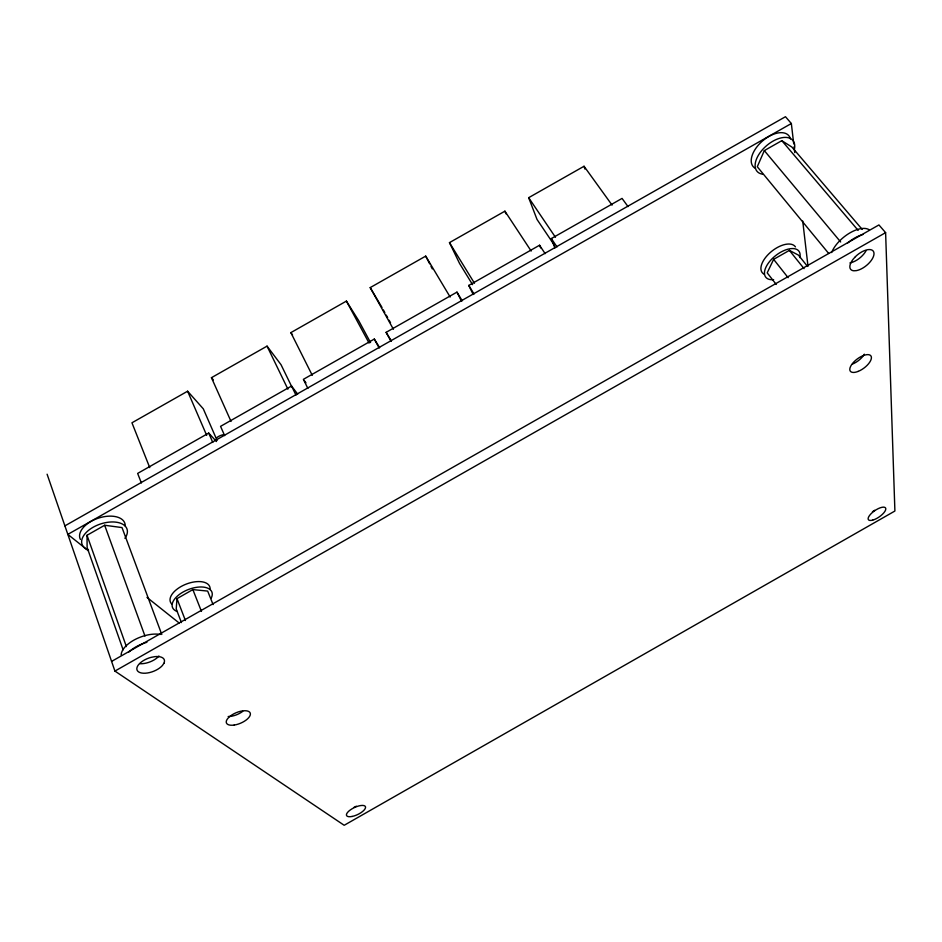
<?xml version="1.0" encoding="UTF-8"?>
<svg xmlns="http://www.w3.org/2000/svg" width="942" height="942" viewBox="0 0 942 942"><rect width="100%" height="100%" fill="white"/><g stroke="black" fill="none" stroke-linecap="round" stroke-linejoin="round"><path stroke-width="1.41" d="M213.08 604.576L207.676 591.081L192.863 589.598L176.99 598.629L176.225 608.956L181.441 622.58M862.224 229.436L791.916 147.07L781.813 140.664L764.315 150.602L757.286 166.734L828.701 253.469M807.541 266.433L798.427 255.105L789.384 250.384L773.629 259.344L767.2 272.862L776.255 284.449M217.107 440.467L203.295 408.828L187.611 391.213L131.951 422.793L149.743 467.621M231.049 421.451L211.444 377.683L267.045 346.138L281.034 364.707L291.973 387.162M312.273 375.34L290.866 332.62L346.409 301.099L358.69 320.633L370.536 342.558M393.415 329.276L370.206 287.604L425.702 256.118L450.158 297.048M472.566 284.637L459.531 263.407L449.475 242.624L504.912 211.173L531.17 251.055M554.237 245.002L537.011 219.427L528.662 197.69L584.04 166.263L612.088 205.12M216.436 441.527L208.724 433.073L137.65 473.414L141.359 482.94M297.684 394.121L291.549 386.043L220.558 426.349L224.655 435.64M379.626 347.598L374.304 339.061L303.383 379.332L307.869 388.398M391.001 341.192L386.114 332.349L456.964 292.126L462.181 300.769M473.167 294.481L468.775 285.426L539.554 245.238L545.147 253.657M554.932 248.052L551.341 238.55L622.05 198.409L628.031 206.604M64.904 525.871L785.475 116.714L791.351 123.52L793.729 143.891M791.351 123.52L67.836 534.385L88.477 550.823M123.119 649.827L87.111 547.42L87.017 535.28L104.656 525.259L122.024 527.579L161.777 634.484M111.592 661.414L878.933 224.938L885.61 232.65L894.9 511.023L344.183 825.286L114.924 671.081L47.1 474.203M114.924 671.081L885.61 232.65M146.987 597.405L179.11 622.968M781.813 140.664L858.162 230.39M211.444 377.683L213.351 379.92M764.315 150.602L840.664 241.976M789.384 250.384L804.044 268.635M773.629 259.344L788.124 277.69M304.242 380.486L305.962 382.817M290.866 332.62L292.55 334.975M528.662 197.69L555.45 237.266M551.341 238.55L556.993 246.934M449.475 242.624L474.474 283.248M468.775 285.426L474.038 294.045M386.114 332.349L391.319 340.957M370.206 287.604L381.969 307.422M383.394 309.977L384.819 312.544M386.244 315.099L387.668 317.666M389.105 320.221L390.53 322.788M374.304 339.061L379.131 347.939M346.409 301.099L369.076 343.088M425.702 256.118L429.658 263.795M430.989 266.362L432.307 268.917M456.964 292.126L461.486 301.122M291.549 386.043L295.988 395.145M267.045 346.138L287.911 389.176M208.724 433.073L212.762 442.399M187.611 391.213L206.663 435.298M504.912 211.173L506.019 213.846M192.863 589.598L201.458 611.393M539.554 245.238L540.614 247.934M176.99 598.629L185.421 620.519M104.656 525.259L144.962 636.027M87.017 535.28L126.381 646.601M584.04 166.263L584.935 169.065M794.071 146.799L794.742 152.628M802.725 221.04L807.989 266.15M242.73 711.375A12.835 5.746 -22.8 0 1 228.176 716.532M864.332 354.204A12.788 5.711 -36.9 0 1 852.498 364.071M874.694 510.281A10.374 3.874 -34.4 0 1 872.433 511.73M356.347 806.187A10.409 3.898 -25.3 0 1 353.945 807.4M866.087 250.69A14.436 7.03 -39.2 0 1 849.943 262.924M158.951 656.056A14.483 7.089 -20.6 0 1 140.099 663.721M216.401 437.936A10.115 6.088 -22.1 0 1 223.442 434.651M88.477 550.081A23.75 13.294 -18.7 0 1 86.629 532.053A23.75 13.294 -18.7 0 1 116.914 522.292A23.75 13.294 -18.7 0 1 124.921 538.341M80.4 539.436A23.68 13.329 -18.6 0 1 99.487 517.794A23.68 13.329 -18.6 0 1 125.251 526.001M773.629 279.644A21.077 10.821 -38.3 0 1 765.846 267.41A21.077 10.821 -38.3 0 1 787.371 249.347A21.077 10.821 -38.3 0 1 799.864 257.613M764.351 274.334A21.03 10.868 -38.4 0 1 770.332 252.456A21.03 10.868 -38.4 0 1 795.448 246.898M762.549 174.176A23.668 13.176 -41.2 0 1 757.615 156.643A23.668 13.176 -41.2 0 1 781.566 137.791A23.668 13.176 -41.2 0 1 794.447 149.06M755.107 168.229A23.597 13.212 -41.3 0 1 763.126 140.452A23.597 13.212 -41.3 0 1 790.42 138.921M177.437 611.617A21.148 10.904 -21.4 0 1 176.295 597.122A21.148 10.904 -21.4 0 1 201.647 586.984A21.148 10.904 -21.4 0 1 211.244 598.088M171.597 603.893A21.101 10.939 -21.4 0 1 186.716 583.91A21.101 10.939 -21.4 0 1 210.09 589.551M121.165 654.926A25.022 12.352 -20.5 0 1 135.024 639.524A25.022 12.352 -20.5 0 1 160.246 634.449M128.713 652.135A25.093 12.293 -20.6 0 1 146.917 642.279M831.621 252.562A24.928 12.234 -39.3 0 1 848.93 233.486A24.928 12.234 -39.3 0 1 868.913 229.601M847.282 243.26A25.01 12.175 -39.2 0 1 862.931 234.499M163.896 663.333L162.413 665.499A14.554 7.041 -20.7 0 1 145.504 673.2A14.554 7.041 -20.7 0 1 137.12 667.148A14.554 7.041 -20.7 0 1 151.12 657.351L154.712 656.668A14.554 7.041 -20.7 0 1 163.896 663.333M855.43 256.648L853.005 259.38A14.495 6.971 -39.1 0 0 853.782 270.79L856.349 270.637A14.495 6.971 -39.1 0 0 873.999 253.292A14.495 6.971 -39.1 0 0 855.43 256.648M234.217 725.057A12.894 5.699 -22.9 0 0 250.207 713.012A12.894 5.699 -22.9 0 0 230.543 715.885A12.894 5.699 -22.9 0 0 234.217 725.057M858.15 371.407A12.835 5.664 -36.8 0 0 870.95 355.946A12.835 5.664 -36.8 0 0 852.698 363.247A12.835 5.664 -36.8 0 0 858.15 371.407M872.704 520.125A10.397 3.839 -34.4 0 0 885.81 508.786A10.397 3.839 -34.4 0 0 872.351 512.519A10.397 3.839 -34.4 0 0 872.704 520.125M352.12 816.455A10.444 3.862 -25.3 0 0 365.508 806.835A10.444 3.862 -25.3 0 0 350.318 809.932A10.444 3.862 -25.3 0 0 352.12 816.455"/></g></svg>
